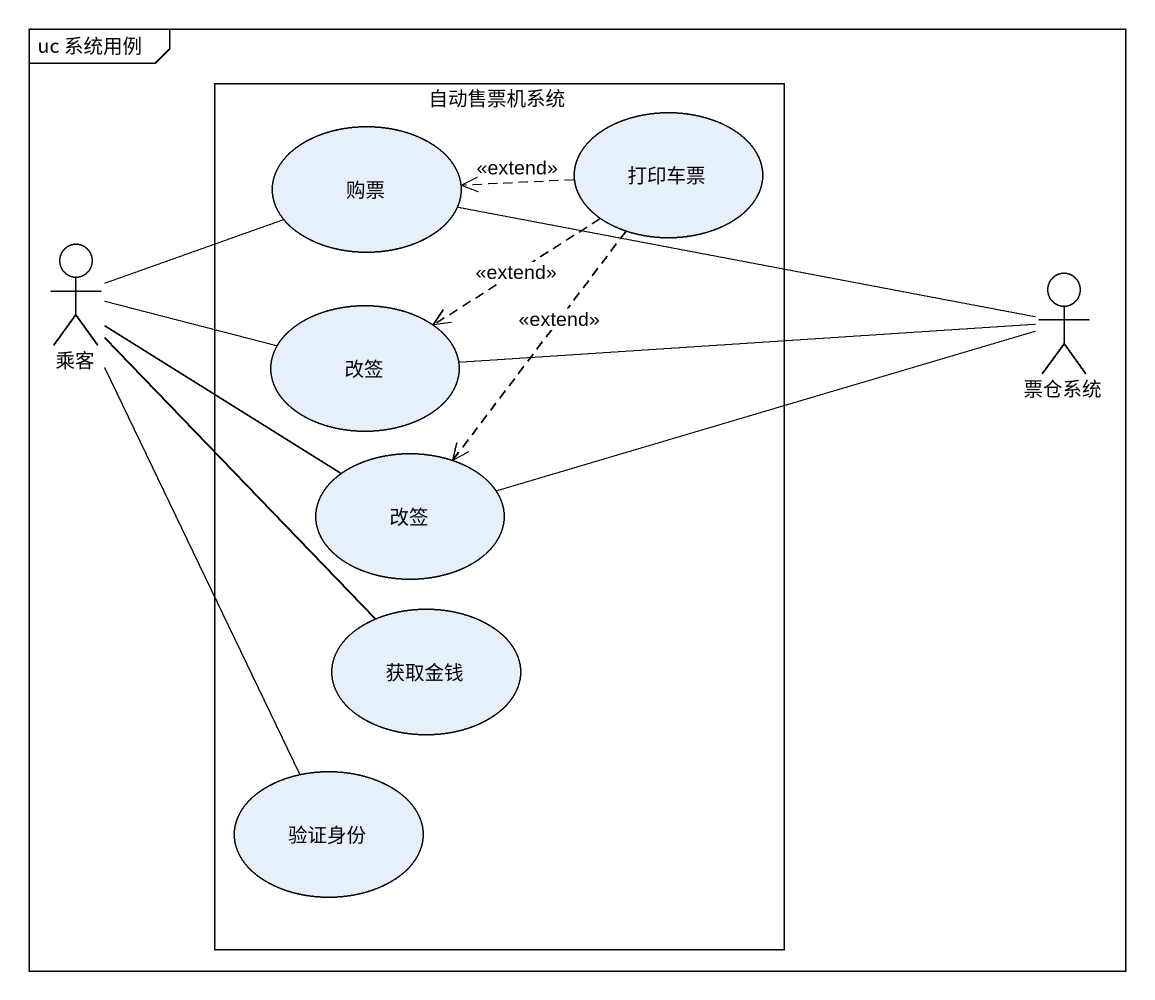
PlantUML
@startuml
mainframe uc 系统用例
rectangle 自动售票机系统 {
  usecase 打印车票
  usecase 购票
  usecase 改签
  usecase "改签" as 改签_2
  usecase 获取金钱
  usecase 验证身份
}
actor 乘客
actor 票仓系统
打印车票 .left.> 购票 : <<extend>>
打印车票 ..> 改签 : <<extend>>
打印车票 ..> 改签_2 : <<extend>>
购票 -right- 票仓系统
乘客 -right- 购票
乘客 -right- 改签
乘客 -right- 改签_2
乘客 -- 获取金钱
乘客 -- 验证身份
改签 -right- 票仓系统
改签_2 -right- 票仓系统
@enduml
